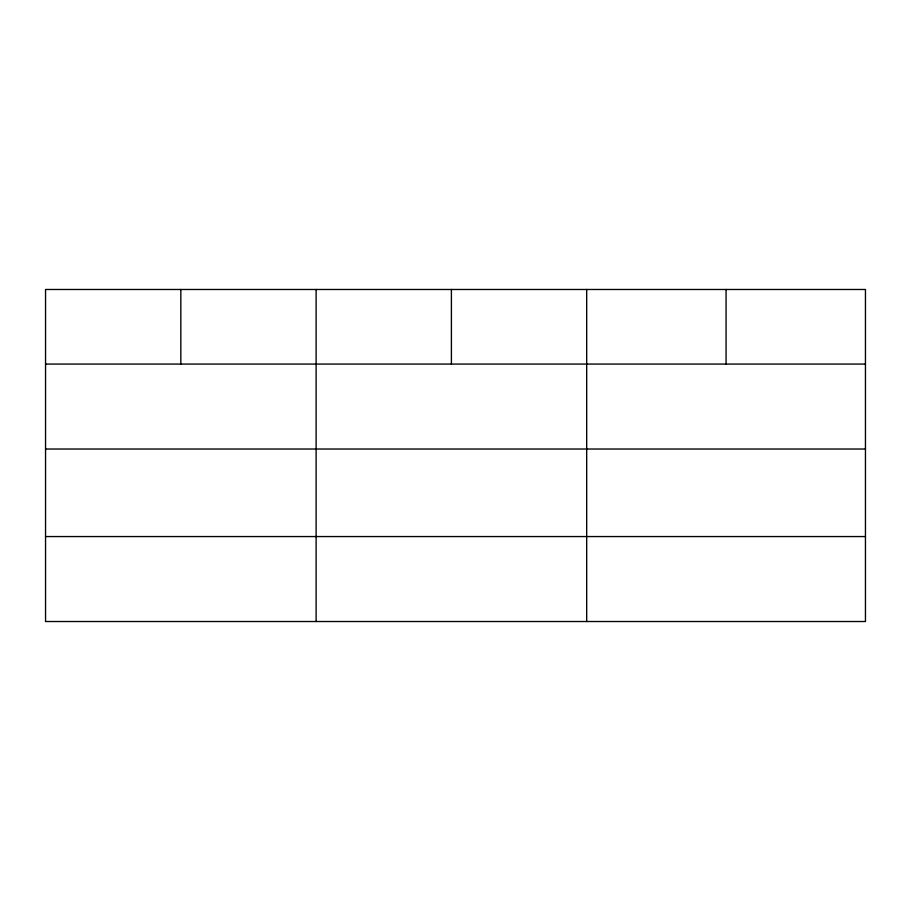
<?xml version="1.0" encoding="UTF-8"?>
<svg xmlns="http://www.w3.org/2000/svg" width="911" height="911" viewBox="0 0 911 911"><rect width="100%" height="100%" fill="white"/><g stroke="black" fill="none" stroke-linecap="round" stroke-linejoin="round"><path stroke-width="1.37" d="M865.45 449.021L865.45 289.482L45.55 289.482L45.55 621.518L865.45 621.518L865.45 449.021L45.55 449.021M45.55 364.07L865.45 364.07M45.55 536.556L865.45 536.556M726.067 289.482L726.067 364.07M586.684 289.482L586.684 621.518M451.4 289.482L451.4 364.07M316.117 289.482L316.117 621.518M180.834 289.482L180.834 364.07"/></g></svg>
